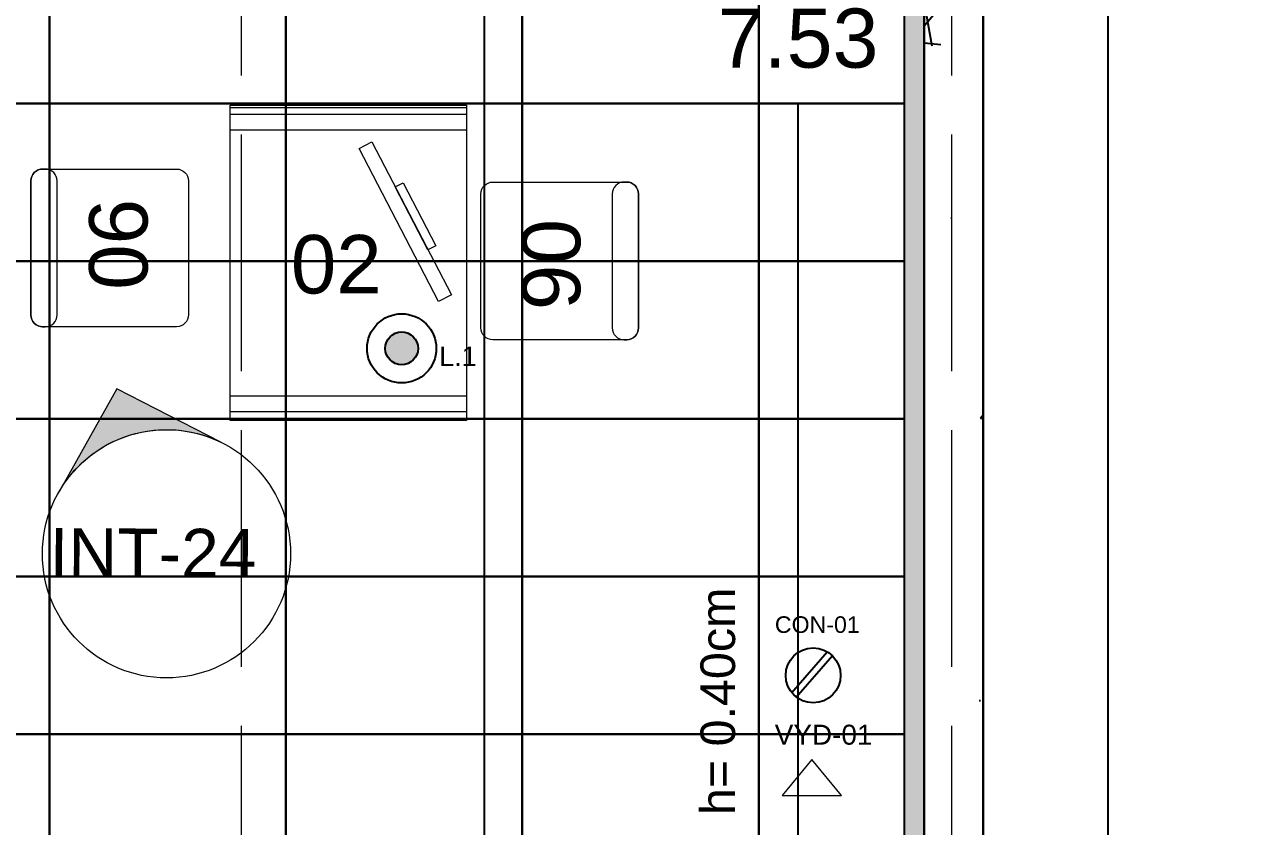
# Model space of a CAD drawing. Header units: millimetres. Extents: x 0 to 21977, y 2 to 7635.
# Drawn here: x 10970.077 to 10973.159, y 3812.58 to 3814.616 of the extents above; entities that cross this region are included whole.
import ezdxf

# ---------------------------------------------------------------- set-up
doc = ezdxf.new("R2010")
doc.units = ezdxf.units.MM
doc.linetypes.add('ACAD_ISO02W100', pattern=[15, 12, -3])
for name, color, linetype, lineweight in [('CONTACTOS', 161, 'Continuous', 18), ('COTAS', 161, 'ACAD_ISO02W100', 20), ('IMAGENES 2', 150, 'Continuous', 18), ('LUMINARIAS', 151, 'Continuous', 18), ('MUEBLES', 143, 'Continuous', 18), ('MURO DUROCK', 161, 'Continuous', 25), ('PLAFON', 151, 'Continuous', 25)]:
    doc.layers.add(name, color=color, linetype=linetype, lineweight=lineweight)
for name, color, linetype in [('CORTE', 254, 'Continuous'), ('MEDIDAS.', 144, 'Continuous'), ('MUROS - ARQ.', 151, 'Continuous'), ('MUROS ACABADOS', 142, 'Continuous'), ('PISO PATIO PUBLICO', 142, 'Continuous')]:
    doc.layers.add(name, color=color, linetype=linetype)
doc.styles.get("Standard").update_dxf_attribs({"font": 'arial.ttf'})
doc.dimstyles.get("Standard").update_dxf_attribs({"dimtxt": 0.15, "dimasz": 0.18, "dimexe": 0.18, "dimexo": 0.0625, "dimgap": 0.09, "dimtad": 0, "dimtih": 1, "dimtoh": 1, "dimzin": 0, "dimdsep": 46, "dimtxsty": 'Standard', "dimblk2": 'ARCHTICK', "dimcen": 0.09, "dimadec": 0, "dimazin": 0, "dimtfac": 1, "dimtofl": 0, "dimtmove": 0, "dimatfit": 3, "dimfxl": 1, "dimtolj": 1, "dimtzin": 0, "dimarcsym": 0})

# ---------------------------------------------------------------- blocks, each defined once
blk = doc.blocks.new('POS')
at = {"layer": 'MUEBLES'}
for points in [[(-0.3999999999999773, 0), (0.4000000000000057, 0), (0.4000000000000057, -0.5999999999999943), (-0.3999999999999773, -0.5999999999999943)], [(-0.09841961246172559, -0.528856579763243), (0.2902321146162308, -0.3271710143621647), (0.3071065744087491, -0.3596884031443608), (-0.08154515266920725, -0.5613739685453254)], [(0.03294171481661579, -0.5019625546981672), (0.1926197069230966, -0.419099816991519), (0.2028885831202274, -0.4388881268849048), (0.04321059101374658, -0.521750864591553)]]:
    blk.add_lwpolyline(points, close=True, dxfattribs=at)
for points in [[(-0.3941957491636572, 0), (-0.3941957491636572, -0.5999999999999943)], [(-0.3770623665198514, 0), (-0.3770623665198514, -0.5999999999999943)], [(-0.3375499598839156, 0), (-0.3375499598839156, -0.5999999999999943)], [(0.3375499598839156, 0), (0.3375499598839156, -0.5999999999999943)], [(0.3770623665198514, 0), (0.3770623665198514, -0.5999999999999943)], [(0.3941957491636572, 0), (0.3941957491636572, -0.5999999999999943)]]:
    blk.add_lwpolyline(points, dxfattribs=at)
blk = doc.blocks.new('B-1')
at = {"layer": 'MUEBLES'}
for points in [[(0.1999999999999886, 0.3700000000000045), (0.1999999999999886, 0.03000000000000114, -0.414213562373095), (0.1699999999999875, 0), (-0.1700000000000159, 0, -0.414213562373095), (-0.1999999999999886, 0.03000000000000114), (-0.1999999999999886, 0.3700000000000045, -0.414213562373095), (-0.1700000000000159, 0.4000000000000057), (0.1699999999999875, 0.4000000000000057, -0.414213562373095)], [(0.1999999999999886, 0.3632291121490994), (0.1999999999999886, 0.3700000000000045, 0.4142135623730516), (0.1699999999999875, 0.4000000000000057), (-0.1699999999999875, 0.4000000000000057, 0.4142135623730124), (-0.1999999999999886, 0.3700000000000045), (-0.1999999999999886, 0.3632291121490994, 0.4142135623731518), (-0.1699999999999875, 0.3332291121490982), (0.1699999999999875, 0.3332291121490982, 0.414213562373095)]]:
    blk.add_lwpolyline(points, format="xyb", close=True, dxfattribs=at)
blk = doc.blocks.new('PISO AZUL')
at = {"layer": 'PISO PATIO PUBLICO', "color": 152}
for points in [[(10969.5404037245, 3814.41524004647), (10970.1404037245, 3814.41524004647), (10970.1404037245, 3814.81524004647), (10969.5404037245, 3814.81524004647)], [(10970.1404037245, 3814.41524004647), (10970.7404037245, 3814.41524004647), (10970.7404037245, 3814.81524004647), (10970.1404037245, 3814.81524004647)], [(10970.7404037245, 3814.41524004647), (10971.3404037245, 3814.41524004647), (10971.3404037245, 3814.81524004647), (10970.7404037245, 3814.81524004647)], [(10971.3404037245, 3814.41524004647), (10971.9404037245, 3814.41524004647), (10971.9404037245, 3814.81524004647), (10971.3404037245, 3814.81524004647)], [(10971.9404037245, 3814.41524004647), (10972.3104037245, 3814.41524004647), (10972.3104037245, 3814.81524004647), (10971.9404037245, 3814.81524004647)], [(10969.5404037245, 3814.01524004647), (10970.1404037245, 3814.01524004647), (10970.1404037245, 3814.41524004647), (10969.5404037245, 3814.41524004647)], [(10970.1404037245, 3814.01524004647), (10970.7404037245, 3814.01524004647), (10970.7404037245, 3814.41524004647), (10970.1404037245, 3814.41524004647)], [(10970.7404037245, 3814.01524004647), (10971.3404037245, 3814.01524004647), (10971.3404037245, 3814.41524004647), (10970.7404037245, 3814.41524004647)], [(10971.3404037245, 3814.01524004647), (10971.9404037245, 3814.01524004647), (10971.9404037245, 3814.41524004647), (10971.3404037245, 3814.41524004647)], [(10971.9404037245, 3814.01524004647), (10972.3104037245, 3814.01524004647), (10972.3104037245, 3814.41524004647), (10971.9404037245, 3814.41524004647)], [(10969.5404037245, 3813.615240046471), (10970.1404037245, 3813.615240046471), (10970.1404037245, 3814.01524004647), (10969.5404037245, 3814.01524004647)], [(10970.1404037245, 3813.615240046471), (10970.7404037245, 3813.615240046471), (10970.7404037245, 3814.01524004647), (10970.1404037245, 3814.01524004647)], [(10970.7404037245, 3813.615240046471), (10971.3404037245, 3813.615240046471), (10971.3404037245, 3814.01524004647), (10970.7404037245, 3814.01524004647)], [(10971.3404037245, 3813.615240046471), (10971.9404037245, 3813.615240046471), (10971.9404037245, 3814.01524004647), (10971.3404037245, 3814.01524004647)], [(10971.9404037245, 3813.615240046471), (10972.3104037245, 3813.615240046471), (10972.3104037245, 3814.01524004647), (10971.9404037245, 3814.01524004647)], [(10969.5404037245, 3813.215240046471), (10970.1404037245, 3813.215240046471), (10970.1404037245, 3813.615240046471), (10969.5404037245, 3813.615240046471)], [(10970.1404037245, 3813.215240046471), (10970.7404037245, 3813.215240046471), (10970.7404037245, 3813.615240046471), (10970.1404037245, 3813.615240046471)], [(10970.7404037245, 3813.215240046471), (10971.3404037245, 3813.215240046471), (10971.3404037245, 3813.615240046471), (10970.7404037245, 3813.615240046471)], [(10971.3404037245, 3813.215240046471), (10971.9404037245, 3813.215240046471), (10971.9404037245, 3813.615240046471), (10971.3404037245, 3813.615240046471)], [(10971.9404037245, 3813.215240046471), (10972.3104037245, 3813.215240046471), (10972.3104037245, 3813.615240046471), (10971.9404037245, 3813.615240046471)], [(10969.5404037245, 3812.815240046471), (10970.1404037245, 3812.815240046471), (10970.1404037245, 3813.215240046471), (10969.5404037245, 3813.215240046471)], [(10970.1404037245, 3812.815240046471), (10970.7404037245, 3812.815240046471), (10970.7404037245, 3813.215240046471), (10970.1404037245, 3813.215240046471)], [(10970.7404037245, 3812.815240046471), (10971.3404037245, 3812.815240046471), (10971.3404037245, 3813.215240046471), (10970.7404037245, 3813.215240046471)], [(10971.3404037245, 3812.815240046471), (10971.9404037245, 3812.815240046471), (10971.9404037245, 3813.215240046471), (10971.3404037245, 3813.215240046471)], [(10971.9404037245, 3812.815240046471), (10972.3104037245, 3812.815240046471), (10972.3104037245, 3813.215240046471), (10971.9404037245, 3813.215240046471)], [(10969.5404037245, 3812.415240046472), (10970.1404037245, 3812.415240046472), (10970.1404037245, 3812.815240046471), (10969.5404037245, 3812.815240046471)], [(10970.1404037245, 3812.415240046472), (10970.7404037245, 3812.415240046472), (10970.7404037245, 3812.815240046471), (10970.1404037245, 3812.815240046471)], [(10970.7404037245, 3812.415240046472), (10971.3404037245, 3812.415240046472), (10971.3404037245, 3812.815240046471), (10970.7404037245, 3812.815240046471)], [(10971.3404037245, 3812.415240046472), (10971.9404037245, 3812.415240046472), (10971.9404037245, 3812.815240046471), (10971.3404037245, 3812.815240046471)], [(10971.9404037245, 3812.415240046472), (10972.3104037245, 3812.415240046472), (10972.3104037245, 3812.815240046471), (10971.9404037245, 3812.815240046471)]]:
    blk.add_lwpolyline(points, close=True, dxfattribs=at)
blk = doc.blocks.new('PLAFON AZUL')
at = {"layer": 'PLAFON', "color": 186}
for points in [[(10969.5404037245, 3815.615240046469), (10969.5404037245, 3814.41524004647), (10970.1404037245, 3814.41524004647), (10970.1404037245, 3815.615240046469)], [(10970.1404037245, 3815.615240046469), (10970.1404037245, 3814.41524004647), (10970.7404037245, 3814.41524004647), (10970.7404037245, 3815.615240046469)], [(10970.7404037245, 3815.615240046469), (10970.7404037245, 3814.41524004647), (10971.3404037245, 3814.41524004647), (10971.3404037245, 3815.615240046469)], [(10971.3404037245, 3815.615240046469), (10971.3404037245, 3814.41524004647), (10971.9404037245, 3814.41524004647), (10971.9404037245, 3815.615240046469)], [(10971.9404037245, 3815.615240046469), (10971.9404037245, 3814.41524004647), (10972.3104037245, 3814.41524004647), (10972.3104037245, 3815.615240046469)], [(10969.5404037245, 3814.41524004647), (10969.5404037245, 3813.215240046471), (10970.1404037245, 3813.215240046471), (10970.1404037245, 3814.41524004647)], [(10970.1404037245, 3814.41524004647), (10970.1404037245, 3813.215240046471), (10970.7404037245, 3813.215240046471), (10970.7404037245, 3814.41524004647)], [(10970.7404037245, 3814.41524004647), (10970.7404037245, 3813.215240046471), (10971.3404037245, 3813.215240046471), (10971.3404037245, 3814.41524004647)], [(10971.3404037245, 3814.41524004647), (10971.3404037245, 3813.215240046471), (10971.9404037245, 3813.215240046471), (10971.9404037245, 3814.41524004647)], [(10971.9404037245, 3814.41524004647), (10971.9404037245, 3813.215240046471), (10972.3104037245, 3813.215240046471), (10972.3104037245, 3814.41524004647)], [(10969.5404037245, 3813.215240046471), (10969.5404037245, 3812.015240046472), (10970.1404037245, 3812.015240046472), (10970.1404037245, 3813.215240046471)], [(10970.1404037245, 3813.215240046471), (10970.1404037245, 3812.015240046472), (10970.7404037245, 3812.015240046472), (10970.7404037245, 3813.215240046471)], [(10970.7404037245, 3813.215240046471), (10970.7404037245, 3812.015240046472), (10971.3404037245, 3812.015240046472), (10971.3404037245, 3813.215240046471)], [(10971.3404037245, 3813.215240046471), (10971.3404037245, 3812.015240046472), (10971.9404037245, 3812.015240046472), (10971.9404037245, 3813.215240046471)], [(10971.9404037245, 3813.215240046471), (10971.9404037245, 3812.015240046472), (10972.3104037245, 3812.015240046472), (10972.3104037245, 3813.215240046471)]]:
    blk.add_lwpolyline(points, close=True, dxfattribs=at)
blk = doc.blocks.new('*D121')
at = {"layer": 'Defpoints', "color": 0, "transparency": 16777216}
for p in [(10972.04046214015, 3818.345240046473), (10972.04046214015, 3818.345240046473), (10972.04046214015, 3810.815240046473)]:
    blk.add_point(p, dxfattribs=at)
at = {"layer": 'MEDIDAS.', "color": 0, "lineweight": -2, "transparency": 16777216}
for p, q in [((10972.04046214015, 3818.245240046474), (10972.04046214015, 3814.746877154249)), ((10972.04046214015, 3810.915240046473), (10972.04046214015, 3814.413602938697))]:
    blk.add_line(p, q, dxfattribs=at)
at = {"layer": 'MEDIDAS.', "color": 0, "transparency": 16777216}
for points in [[(10972.02379547349, 3818.245240046474), (10972.05712880682, 3818.245240046474), (10972.04046214015, 3818.345240046473)], [(10972.02379547349, 3810.915240046473), (10972.05712880682, 3810.915240046473), (10972.04046214015, 3810.815240046473)]]:
    blk.add_solid(points, dxfattribs=at)
at = {"layer": 'MEDIDAS.', "color": 0, "transparency": 16777216, "insert": (10972.04046214015, 3814.580240046475), "char_height": 0.15, "attachment_point": 5}
blk.add_mtext('\\A1;7.53', dxfattribs=at)
blk = doc.blocks.new('_ArchTick')
at = {"color": 0, "linetype": 'ByBlock', "const_width": 0.15}
blk.add_lwpolyline([(-0.5, -0.5), (0.5, 0.5)], dxfattribs=at)
blk = doc.blocks.new('*D133')
at = {"layer": 'Defpoints', "color": 0, "transparency": 16777216}
for p in [(10972.82745836629, 3820.765240046474), (10972.82745836629, 3810.665240046473), (10972.82745836629, 3810.665240046473)]:
    blk.add_point(p, dxfattribs=at)
at = {"layer": 'MEDIDAS.', "color": 0, "lineweight": -2, "transparency": 16777216}
for p, q in [((10972.82745836629, 3820.585240046474), (10972.82745836629, 3815.881825994632)), ((10972.82745836629, 3810.845240046473), (10972.82745836629, 3815.548654098315))]:
    blk.add_line(p, q, dxfattribs=at)
at = {"layer": 'MEDIDAS.', "color": 0, "transparency": 16777216}
for points in [[(10972.79745836629, 3820.585240046474), (10972.85745836629, 3820.585240046474), (10972.82745836629, 3820.765240046474)], [(10972.79745836629, 3810.845240046473), (10972.85745836629, 3810.845240046473), (10972.82745836629, 3810.665240046473)]]:
    blk.add_solid(points, dxfattribs=at)
at = {"layer": 'MEDIDAS.', "color": 0, "transparency": 16777216, "insert": (10972.82745836629, 3815.715240046475), "char_height": 0.15, "attachment_point": 5}
blk.add_mtext('\\A1;10.10', dxfattribs=at)

msp = doc.modelspace()

# ---------------------------------------------------------------- hatches: boundary and pattern name
at = {"layer": 'IMAGENES 2'}
h = msp.add_hatch(color=256, dxfattribs=at)
h.dxf.hatch_style = 1
edge = h.paths.add_edge_path()
edge.add_line((10970.5755993788, 3813.555900799651), (10970.31115776131, 3813.691346023526))
edge.add_line((10970.31115776131, 3813.691346023526), (10970.16576382625, 3813.432241061439))
edge.add_arc((10970.43739867125, 3813.272955900527), 0.3148924443477855, 63.967413359526404, 149.6128776668201, ccw=False)
at = {"layer": 'LUMINARIAS', "lineweight": -3}
h = msp.add_hatch(color=256, dxfattribs=at)
h.dxf.hatch_style = 1
edge = h.paths.add_edge_path()
edge.add_arc((10971.03437859281, 3813.794071312766), 0.04162832914869578, 0, 360)
at = {"layer": 'MURO DUROCK', "true_color": 0x0a85ff}
h = msp.add_hatch(color=150, dxfattribs=at)
h.dxf.hatch_style = 1
h.paths.add_polyline_path([(10972.36020472382, 3818.345240046473), (10972.36030422416, 3810.815240046473), (10972.31030422416, 3810.815240046473), (10972.31020472382, 3818.345240046473)])
at = {"layer": 'MUROS ACABADOS'}
h = msp.add_hatch(dxfattribs=at)
h.set_pattern_fill('AR-CONC', color=250, scale=0.005)
h.set_pattern_definition([(49.99999999999999, (0, 0), (0.91092334498002, -0.07969542769451543), [0.09525, -1.04775]), (355, (0, 0), (-0.1762171071248467, 0.9552842261951757), [0.0762, -0.83820292085]), (100.4514447, (0.075910035, -0.0066412675), (0.7347062354517664, 0.8755887595609755), [0.080950044, -0.8904512229999999]), (46.18420000000002, (0, 0.254), (1.35539520446065, -0.2102116396636357), [0.142875, -1.571625]), (96.63555760999996, (0.1129495, 0.2364825), (1.187020670257515, 1.237130622988608), [0.1214251157, -1.3356780408]), (351.1841511700001, (0, 0.254), (1.187020670324885, 1.237130622927663), [0.11429983535, -1.2572986596]), (21, (0.127, 0.1905), (0.7580719563456624, -0.5113259909354381), [0.09525, -1.04775]), (326.0000000000001, (0.127, 0.1905), (0.3090101417382354, 0.9209398306115963), [0.0762, -0.8382]), (71.45144499999999, (0.190172663, 0.1478895005), (1.067082096393581, 0.4096138444295262), [0.08095004400000001, -0.8904496879999999]), (37.50000000000001, (0, 0), (0.01544301625295908, 0.4227751943657655), [0, -0.82804, 0, -0.8509000000000001, 0, -0.8413750000000001]), (7.499999999999999, (0, 0), (0.3340983125515287, 0.5009028740905975), [0, -0.48514, 0, -0.80899, 0, -0.320675]), (327.5, (-0.28321, 0), (0.677952975834357, -0.02864371996336722), [0, -0.3175, 0, -0.9906, 0, -1.31445]), (317.5, (-0.41021, 0), (0.7406459069300902, 0.1271324551666652), [0, -0.41275, 0, -0.65786, 0, -0.93345])])
h.paths.add_polyline_path([(10972.36030422416, 3810.665240046473), (10972.51030422416, 3810.665240046473), (10972.51030422416, 3820.765240046474), (10967.54030422416, 3820.765240046474), (10967.54030422416, 3810.665240046473), (10967.69030422416, 3810.665240046473), (10967.69030422416, 3820.615240046473), (10970.55030422416, 3820.615240046473), (10970.55030422416, 3818.915240046474), (10970.70030422416, 3818.915240046474), (10970.70030422416, 3820.615240046473), (10972.36030422416, 3820.615240046473), (10972.36030422416, 3819.065240046474), (10971.60030422416, 3819.065240046474), (10971.60030422416, 3818.915240046474), (10972.36030422416, 3818.915240046474)])
h = msp.add_hatch(color=253, dxfattribs=at)
h.dxf.hatch_style = 1
h.paths.add_polyline_path([(10970.97669844339, 3815.581022545257), (10973.30669844339, 3815.581022545258)], flags=0)
edge = h.paths.add_edge_path(flags=17)
edge.add_line((10970.97669844339, 3815.581022545257), (10973.30669844339, 3815.581022545258))
edge.add_line((10970.97669844339, 3815.581022545258), (10970.97669844339, 3813.005057409418))
edge.add_line((10970.97669844339, 3813.005057409418), (10973.30669844339, 3813.005057409418))
edge.add_line((10973.30669844339, 3813.005057409418), (10973.30669844339, 3814.305057409417))
edge.add_line((10973.30669844339, 3814.305057409417), (10973.38669844339, 3814.305057409418))
edge.add_line((10973.38669844339, 3814.305057409418), (10973.38669844339, 3814.275057409418))
edge.add_line((10973.38669844339, 3814.275057409418), (10973.40669844339, 3814.275057409418))
edge.add_line((10973.40669844339, 3814.275057409418), (10973.40669844339, 3812.905057409418))
edge.add_line((10973.40669844339, 3812.905057409418), (10970.97669844339, 3812.905057409417))
edge.add_line((10970.97669844339, 3812.905057409417), (10970.97669844339, 3812.851022545258))
edge.add_line((10970.97669844339, 3812.851022545258), (10970.97669844339, 3812.751022545258))
edge.add_line((10970.97669844339, 3812.751022545258), (10970.73669844339, 3812.751022545258))
edge.add_line((10970.73669844339, 3812.751022545258), (10970.73669844339, 3802.651022545258))
edge.add_line((10970.73669844339, 3802.651022545258), (10971.24669844339, 3802.651022545258))
edge.add_line((10971.24669844339, 3802.651022545258), (10971.24669844339, 3802.551022545259))
edge.add_line((10971.24669844339, 3802.551022545259), (10970.63669844339, 3802.551022545259))
edge.add_line((10970.63669844339, 3802.551022545259), (10970.63669844339, 3812.851022545258))
edge.add_line((10970.63669844339, 3812.851022545258), (10970.87669844339, 3812.851022545258))
edge.add_line((10970.87669844339, 3812.851022545258), (10970.87669844339, 3815.581022545257))
edge.add_line((10970.87669844339, 3815.581022545257), (10968.50669844339, 3815.581022545258))
edge.add_line((10968.50669844339, 3815.581022545258), (10968.50669844339, 3814.981022545257))
edge.add_line((10968.50669844339, 3814.981022545257), (10967.33669844339, 3814.981022545259))
edge.add_line((10967.33669844339, 3814.981022545259), (10967.33669844339, 3818.621022545258))
edge.add_line((10967.33669844339, 3818.621022545258), (10967.73669844339, 3818.621022545258))
edge.add_line((10967.73669844339, 3818.621022545258), (10967.73669844339, 3818.521022545257))
edge.add_line((10967.73669844339, 3818.521022545257), (10967.43669844339, 3818.521022545258))
edge.add_line((10967.43669844339, 3818.521022545258), (10967.43669844339, 3815.681022545258))
edge.add_line((10967.43669844339, 3815.681022545258), (10967.45669844339, 3815.681022545258))
edge.add_line((10967.45669844339, 3815.681022545258), (10967.45669844339, 3815.081022545258))
edge.add_line((10967.45669844339, 3815.081022545258), (10968.40669844339, 3815.081022545258))
edge.add_line((10968.40669844339, 3815.081022545258), (10968.40669844339, 3815.681022545258))
edge.add_line((10968.40669844339, 3815.681022545258), (10973.40669844339, 3815.681022545258))
edge.add_line((10973.40669844339, 3815.681022545258), (10973.40669844338, 3816.281022545258))
edge.add_line((10973.40669844338, 3816.281022545258), (10974.60669844339, 3816.281022545258))
edge.add_line((10974.60669844339, 3816.281022545258), (10974.60669844339, 3815.681022545259))
edge.add_line((10974.60669844339, 3815.681022545259), (10977.12669844339, 3815.681022545257))
edge.add_line((10977.12669844339, 3815.681022545257), (10977.12669844339, 3815.096022545259))
edge.add_line((10977.12669844339, 3815.096022545259), (10977.04169844339, 3815.096022545259))
edge.add_line((10977.04169844339, 3815.096022545259), (10977.04169844339, 3815.131022545258))
edge.add_line((10977.04169844339, 3815.131022545258), (10977.02669844339, 3815.131022545258))
edge.add_line((10977.02669844339, 3815.131022545258), (10977.02669844339, 3815.581022545258))
edge.add_line((10977.02669844339, 3815.581022545258), (10974.50669844339, 3815.581022545258))
edge.add_line((10974.50669844339, 3815.581022545258), (10974.50669844339, 3816.181022545258))
edge.add_line((10974.50669844339, 3816.181022545258), (10973.50669844339, 3816.181022545258))
edge.add_line((10973.50669844339, 3816.181022545258), (10973.50669844339, 3815.031022545258))
edge.add_line((10973.50669844339, 3815.031022545258), (10973.40669844339, 3815.031022545258))
edge.add_line((10973.40669844339, 3815.031022545258), (10973.38669844339, 3815.031022545258))
edge.add_line((10973.38669844339, 3815.031022545258), (10973.38669844339, 3815.001022545258))
edge.add_line((10973.38669844339, 3815.001022545258), (10973.30669844339, 3815.001022545257))
edge.add_line((10973.30669844339, 3815.001022545257), (10973.30669844339, 3815.031022545258))
edge.add_line((10973.30669844339, 3815.031022545258), (10973.30669844339, 3815.581022545258))
edge = h.paths.add_edge_path()
edge.add_line((10971.24669844339, 3802.551022545259), (10971.34669844339, 3802.551022545259))
edge.add_line((10971.24669844339, 3801.471022545259), (10971.24669844339, 3802.551022545259))
edge.add_line((10971.24669844339, 3801.471022545259), (10970.64669844339, 3801.471022545259))
edge.add_line((10970.64669844339, 3801.471022545259), (10970.64669844339, 3798.491022545258))
edge.add_line((10970.64669844339, 3798.491022545258), (10971.38099373292, 3798.491022545258))
edge.add_line((10971.38099373292, 3798.491022545258), (10971.06288708056, 3796.039019220637))
edge.add_line((10971.06288708056, 3796.039019220637), (10973.37669844339, 3796.039019220637))
edge.add_line((10973.37669844339, 3796.039019220637), (10973.37669844339, 3796.939019220637))
edge.add_line((10973.37669844339, 3796.939019220637), (10973.27669844339, 3796.939019220637))
edge.add_line((10973.27669844339, 3796.939019220637), (10973.27669844339, 3796.139019220637))
edge.add_line((10973.27669844339, 3796.139019220637), (10971.17669844339, 3796.139019220637))
edge.add_line((10971.17669844339, 3796.139019220637), (10971.49396706983, 3798.631022545259))
edge.add_line((10971.49396706983, 3798.631022545259), (10971.39396706983, 3798.631022545259))
edge.add_line((10971.39396706983, 3798.631022545259), (10971.39396706983, 3798.591022545259))
edge.add_line((10971.39396706983, 3798.591022545259), (10970.74669844339, 3798.591022545259))
edge.add_line((10970.74669844339, 3798.591022545259), (10970.74669844339, 3801.371022545259))
edge.add_line((10970.74669844339, 3801.371022545259), (10971.34669844339, 3801.371022545259))
edge.add_line((10971.34669844339, 3801.371022545259), (10971.34669844339, 3802.551022545259))
edge = h.paths.add_edge_path(flags=17)
edge.add_line((10973.30669844339, 3815.581022545258), (10970.97669844339, 3815.581022545258))
edge.add_line((10973.30669844339, 3815.031022545258), (10973.30669844339, 3815.581022545258))
edge.add_line((10973.30669844339, 3815.001022545257), (10973.30669844339, 3815.031022545258))
edge.add_line((10973.38669844339, 3815.001022545258), (10973.30669844339, 3815.001022545257))
edge.add_line((10973.38669844339, 3815.031022545258), (10973.38669844339, 3815.001022545258))
edge.add_line((10973.40669844339, 3815.031022545258), (10973.38669844339, 3815.031022545258))
edge.add_line((10973.50669844339, 3815.031022545258), (10973.40669844339, 3815.031022545258))
edge.add_line((10973.50669844339, 3816.181022545258), (10973.50669844339, 3815.031022545258))
edge.add_line((10974.50669844339, 3816.181022545258), (10973.50669844339, 3816.181022545258))
edge.add_line((10974.50669844339, 3815.581022545258), (10974.50669844339, 3816.181022545258))
edge.add_line((10977.02669844339, 3815.581022545258), (10974.50669844339, 3815.581022545258))
edge.add_line((10977.02669844339, 3815.131022545258), (10977.02669844339, 3815.581022545258))
edge.add_line((10977.04169844339, 3815.131022545258), (10977.02669844339, 3815.131022545258))
edge.add_line((10977.04169844339, 3815.096022545259), (10977.04169844339, 3815.131022545258))
edge.add_line((10977.12669844339, 3815.096022545259), (10977.04169844339, 3815.096022545259))
edge.add_line((10977.12669844339, 3815.681022545257), (10977.12669844339, 3815.096022545259))
edge.add_line((10974.60669844339, 3815.681022545259), (10977.12669844339, 3815.681022545257))
edge.add_line((10974.60669844339, 3816.281022545258), (10974.60669844339, 3815.681022545259))
edge.add_line((10973.40669844338, 3816.281022545258), (10974.60669844339, 3816.281022545258))
edge.add_line((10973.40669844339, 3815.681022545258), (10973.40669844338, 3816.281022545258))
edge.add_line((10968.40669844339, 3815.681022545258), (10973.40669844339, 3815.681022545258))
edge.add_line((10968.40669844339, 3815.081022545258), (10968.40669844339, 3815.681022545258))
edge.add_line((10967.45669844339, 3815.081022545258), (10968.40669844339, 3815.081022545258))
edge.add_line((10967.45669844339, 3815.681022545258), (10967.45669844339, 3815.081022545258))
edge.add_line((10967.43669844339, 3815.681022545258), (10967.45669844339, 3815.681022545258))
edge.add_line((10967.43669844339, 3818.521022545258), (10967.43669844339, 3815.681022545258))
edge.add_line((10967.73669844339, 3818.521022545257), (10967.43669844339, 3818.521022545258))
edge.add_line((10967.73669844339, 3818.621022545258), (10967.73669844339, 3818.521022545257))
edge.add_line((10967.33669844339, 3818.621022545258), (10967.73669844339, 3818.621022545258))
edge.add_line((10967.33669844339, 3814.981022545259), (10967.33669844339, 3818.621022545258))
edge.add_line((10968.50669844339, 3814.981022545257), (10967.33669844339, 3814.981022545259))
edge.add_line((10968.50669844339, 3815.581022545258), (10968.50669844339, 3814.981022545257))
edge.add_line((10970.87669844339, 3815.581022545257), (10968.50669844339, 3815.581022545258))
edge.add_line((10970.87669844339, 3812.851022545258), (10970.87669844339, 3815.581022545257))
edge.add_line((10970.63669844339, 3812.851022545258), (10970.87669844339, 3812.851022545258))
edge.add_line((10970.63669844339, 3802.551022545259), (10970.63669844339, 3812.851022545258))
edge.add_line((10971.24669844339, 3802.551022545259), (10970.63669844339, 3802.551022545259))
edge.add_line((10971.24669844339, 3802.651022545258), (10971.24669844339, 3802.551022545259))
edge.add_line((10970.73669844339, 3802.651022545258), (10971.24669844339, 3802.651022545258))
edge.add_line((10970.73669844339, 3812.751022545258), (10970.73669844339, 3802.651022545258))
edge.add_line((10970.97669844339, 3812.751022545258), (10970.73669844339, 3812.751022545258))
edge.add_line((10970.97669844339, 3812.851022545258), (10970.97669844339, 3812.751022545258))
edge.add_line((10970.97669844339, 3812.905057409417), (10970.97669844339, 3812.851022545258))
edge.add_line((10973.40669844339, 3812.905057409418), (10970.97669844339, 3812.905057409417))
edge.add_line((10973.40669844339, 3814.275057409418), (10973.40669844339, 3812.905057409418))
edge.add_line((10973.38669844339, 3814.275057409418), (10973.40669844339, 3814.275057409418))
edge.add_line((10973.38669844339, 3814.305057409418), (10973.38669844339, 3814.275057409418))
edge.add_line((10973.30669844339, 3814.305057409417), (10973.38669844339, 3814.305057409418))
edge.add_line((10973.30669844339, 3813.005057409418), (10973.30669844339, 3814.305057409417))
edge.add_line((10970.97669844339, 3813.005057409418), (10973.30669844339, 3813.005057409418))
edge.add_line((10970.97669844339, 3815.581022545258), (10970.97669844339, 3813.005057409418))
h = msp.add_hatch(color=253, dxfattribs=at)
h.dxf.hatch_style = 1
h.paths.add_polyline_path([(10970.97669844339, 3815.581022545257), (10973.30669844339, 3815.581022545258)], flags=0)
edge = h.paths.add_edge_path(flags=17)
edge.add_line((10970.97669844339, 3815.581022545257), (10973.30669844339, 3815.581022545258))
edge.add_line((10970.97669844339, 3815.581022545258), (10970.97669844339, 3813.005057409418))
edge.add_line((10970.97669844339, 3813.005057409418), (10973.30669844339, 3813.005057409418))
edge.add_line((10973.30669844339, 3813.005057409418), (10973.30669844339, 3814.305057409417))
edge.add_line((10973.30669844339, 3814.305057409417), (10973.38669844339, 3814.305057409418))
edge.add_line((10973.38669844339, 3814.305057409418), (10973.38669844339, 3814.275057409418))
edge.add_line((10973.38669844339, 3814.275057409418), (10973.40669844339, 3814.275057409418))
edge.add_line((10973.40669844339, 3814.275057409418), (10973.40669844339, 3812.905057409418))
edge.add_line((10973.40669844339, 3812.905057409418), (10970.97669844339, 3812.905057409417))
edge.add_line((10970.97669844339, 3812.905057409417), (10970.97669844339, 3812.851022545258))
edge.add_line((10970.97669844339, 3812.851022545258), (10970.97669844339, 3812.751022545258))
edge.add_line((10970.97669844339, 3812.751022545258), (10970.73669844339, 3812.751022545258))
edge.add_line((10970.73669844339, 3812.751022545258), (10970.73669844339, 3802.651022545258))
edge.add_line((10970.73669844339, 3802.651022545258), (10971.24669844339, 3802.651022545258))
edge.add_line((10971.24669844339, 3802.651022545258), (10971.24669844339, 3802.551022545259))
edge.add_line((10971.24669844339, 3802.551022545259), (10970.63669844339, 3802.551022545259))
edge.add_line((10970.63669844339, 3802.551022545259), (10970.63669844339, 3812.851022545258))
edge.add_line((10970.63669844339, 3812.851022545258), (10970.87669844339, 3812.851022545258))
edge.add_line((10970.87669844339, 3812.851022545258), (10970.87669844339, 3815.581022545257))
edge.add_line((10970.87669844339, 3815.581022545257), (10968.50669844339, 3815.581022545258))
edge.add_line((10968.50669844339, 3815.581022545258), (10968.50669844339, 3814.981022545257))
edge.add_line((10968.50669844339, 3814.981022545257), (10967.33669844339, 3814.981022545259))
edge.add_line((10967.33669844339, 3814.981022545259), (10967.33669844339, 3818.621022545258))
edge.add_line((10967.33669844339, 3818.621022545258), (10967.73669844339, 3818.621022545258))
edge.add_line((10967.73669844339, 3818.621022545258), (10967.73669844339, 3818.521022545257))
edge.add_line((10967.73669844339, 3818.521022545257), (10967.43669844339, 3818.521022545258))
edge.add_line((10967.43669844339, 3818.521022545258), (10967.43669844339, 3815.681022545258))
edge.add_line((10967.43669844339, 3815.681022545258), (10967.45669844339, 3815.681022545258))
edge.add_line((10967.45669844339, 3815.681022545258), (10967.45669844339, 3815.081022545258))
edge.add_line((10967.45669844339, 3815.081022545258), (10968.40669844339, 3815.081022545258))
edge.add_line((10968.40669844339, 3815.081022545258), (10968.40669844339, 3815.681022545258))
edge.add_line((10968.40669844339, 3815.681022545258), (10973.40669844339, 3815.681022545258))
edge.add_line((10973.40669844339, 3815.681022545258), (10973.40669844338, 3816.281022545258))
edge.add_line((10973.40669844338, 3816.281022545258), (10974.60669844339, 3816.281022545258))
edge.add_line((10974.60669844339, 3816.281022545258), (10974.60669844339, 3815.681022545259))
edge.add_line((10974.60669844339, 3815.681022545259), (10977.12669844339, 3815.681022545257))
edge.add_line((10977.12669844339, 3815.681022545257), (10977.12669844339, 3815.096022545259))
edge.add_line((10977.12669844339, 3815.096022545259), (10977.04169844339, 3815.096022545259))
edge.add_line((10977.04169844339, 3815.096022545259), (10977.04169844339, 3815.131022545258))
edge.add_line((10977.04169844339, 3815.131022545258), (10977.02669844339, 3815.131022545258))
edge.add_line((10977.02669844339, 3815.131022545258), (10977.02669844339, 3815.581022545258))
edge.add_line((10977.02669844339, 3815.581022545258), (10974.50669844339, 3815.581022545258))
edge.add_line((10974.50669844339, 3815.581022545258), (10974.50669844339, 3816.181022545258))
edge.add_line((10974.50669844339, 3816.181022545258), (10973.50669844339, 3816.181022545258))
edge.add_line((10973.50669844339, 3816.181022545258), (10973.50669844339, 3815.031022545258))
edge.add_line((10973.50669844339, 3815.031022545258), (10973.40669844339, 3815.031022545258))
edge.add_line((10973.40669844339, 3815.031022545258), (10973.38669844339, 3815.031022545258))
edge.add_line((10973.38669844339, 3815.031022545258), (10973.38669844339, 3815.001022545258))
edge.add_line((10973.38669844339, 3815.001022545258), (10973.30669844339, 3815.001022545257))
edge.add_line((10973.30669844339, 3815.001022545257), (10973.30669844339, 3815.031022545258))
edge.add_line((10973.30669844339, 3815.031022545258), (10973.30669844339, 3815.581022545258))
edge = h.paths.add_edge_path()
edge.add_line((10971.24669844339, 3802.551022545259), (10971.34669844339, 3802.551022545259))
edge.add_line((10971.24669844339, 3801.471022545259), (10971.24669844339, 3802.551022545259))
edge.add_line((10971.24669844339, 3801.471022545259), (10970.64669844339, 3801.471022545259))
edge.add_line((10970.64669844339, 3801.471022545259), (10970.64669844339, 3798.491022545258))
edge.add_line((10970.64669844339, 3798.491022545258), (10971.38099373292, 3798.491022545258))
edge.add_line((10971.38099373292, 3798.491022545258), (10971.06288708056, 3796.039019220637))
edge.add_line((10971.06288708056, 3796.039019220637), (10973.37669844339, 3796.039019220637))
edge.add_line((10973.37669844339, 3796.039019220637), (10973.37669844339, 3796.939019220637))
edge.add_line((10973.37669844339, 3796.939019220637), (10973.27669844339, 3796.939019220637))
edge.add_line((10973.27669844339, 3796.939019220637), (10973.27669844339, 3796.139019220637))
edge.add_line((10973.27669844339, 3796.139019220637), (10971.17669844339, 3796.139019220637))
edge.add_line((10971.17669844339, 3796.139019220637), (10971.49396706983, 3798.631022545259))
edge.add_line((10971.49396706983, 3798.631022545259), (10971.39396706983, 3798.631022545259))
edge.add_line((10971.39396706983, 3798.631022545259), (10971.39396706983, 3798.591022545259))
edge.add_line((10971.39396706983, 3798.591022545259), (10970.74669844339, 3798.591022545259))
edge.add_line((10970.74669844339, 3798.591022545259), (10970.74669844339, 3801.371022545259))
edge.add_line((10970.74669844339, 3801.371022545259), (10971.34669844339, 3801.371022545259))
edge.add_line((10971.34669844339, 3801.371022545259), (10971.34669844339, 3802.551022545259))
edge = h.paths.add_edge_path(flags=17)
edge.add_line((10973.30669844339, 3815.581022545258), (10970.97669844339, 3815.581022545258))
edge.add_line((10973.30669844339, 3815.031022545258), (10973.30669844339, 3815.581022545258))
edge.add_line((10973.30669844339, 3815.001022545257), (10973.30669844339, 3815.031022545258))
edge.add_line((10973.38669844339, 3815.001022545258), (10973.30669844339, 3815.001022545257))
edge.add_line((10973.38669844339, 3815.031022545258), (10973.38669844339, 3815.001022545258))
edge.add_line((10973.40669844339, 3815.031022545258), (10973.38669844339, 3815.031022545258))
edge.add_line((10973.50669844339, 3815.031022545258), (10973.40669844339, 3815.031022545258))
edge.add_line((10973.50669844339, 3816.181022545258), (10973.50669844339, 3815.031022545258))
edge.add_line((10974.50669844339, 3816.181022545258), (10973.50669844339, 3816.181022545258))
edge.add_line((10974.50669844339, 3815.581022545258), (10974.50669844339, 3816.181022545258))
edge.add_line((10977.02669844339, 3815.581022545258), (10974.50669844339, 3815.581022545258))
edge.add_line((10977.02669844339, 3815.131022545258), (10977.02669844339, 3815.581022545258))
edge.add_line((10977.04169844339, 3815.131022545258), (10977.02669844339, 3815.131022545258))
edge.add_line((10977.04169844339, 3815.096022545259), (10977.04169844339, 3815.131022545258))
edge.add_line((10977.12669844339, 3815.096022545259), (10977.04169844339, 3815.096022545259))
edge.add_line((10977.12669844339, 3815.681022545257), (10977.12669844339, 3815.096022545259))
edge.add_line((10974.60669844339, 3815.681022545259), (10977.12669844339, 3815.681022545257))
edge.add_line((10974.60669844339, 3816.281022545258), (10974.60669844339, 3815.681022545259))
edge.add_line((10973.40669844338, 3816.281022545258), (10974.60669844339, 3816.281022545258))
edge.add_line((10973.40669844339, 3815.681022545258), (10973.40669844338, 3816.281022545258))
edge.add_line((10968.40669844339, 3815.681022545258), (10973.40669844339, 3815.681022545258))
edge.add_line((10968.40669844339, 3815.081022545258), (10968.40669844339, 3815.681022545258))
edge.add_line((10967.45669844339, 3815.081022545258), (10968.40669844339, 3815.081022545258))
edge.add_line((10967.45669844339, 3815.681022545258), (10967.45669844339, 3815.081022545258))
edge.add_line((10967.43669844339, 3815.681022545258), (10967.45669844339, 3815.681022545258))
edge.add_line((10967.43669844339, 3818.521022545258), (10967.43669844339, 3815.681022545258))
edge.add_line((10967.73669844339, 3818.521022545257), (10967.43669844339, 3818.521022545258))
edge.add_line((10967.73669844339, 3818.621022545258), (10967.73669844339, 3818.521022545257))
edge.add_line((10967.33669844339, 3818.621022545258), (10967.73669844339, 3818.621022545258))
edge.add_line((10967.33669844339, 3814.981022545259), (10967.33669844339, 3818.621022545258))
edge.add_line((10968.50669844339, 3814.981022545257), (10967.33669844339, 3814.981022545259))
edge.add_line((10968.50669844339, 3815.581022545258), (10968.50669844339, 3814.981022545257))
edge.add_line((10970.87669844339, 3815.581022545257), (10968.50669844339, 3815.581022545258))
edge.add_line((10970.87669844339, 3812.851022545258), (10970.87669844339, 3815.581022545257))
edge.add_line((10970.63669844339, 3812.851022545258), (10970.87669844339, 3812.851022545258))
edge.add_line((10970.63669844339, 3802.551022545259), (10970.63669844339, 3812.851022545258))
edge.add_line((10971.24669844339, 3802.551022545259), (10970.63669844339, 3802.551022545259))
edge.add_line((10971.24669844339, 3802.651022545258), (10971.24669844339, 3802.551022545259))
edge.add_line((10970.73669844339, 3802.651022545258), (10971.24669844339, 3802.651022545258))
edge.add_line((10970.73669844339, 3812.751022545258), (10970.73669844339, 3802.651022545258))
edge.add_line((10970.97669844339, 3812.751022545258), (10970.73669844339, 3812.751022545258))
edge.add_line((10970.97669844339, 3812.851022545258), (10970.97669844339, 3812.751022545258))
edge.add_line((10970.97669844339, 3812.905057409417), (10970.97669844339, 3812.851022545258))
edge.add_line((10973.40669844339, 3812.905057409418), (10970.97669844339, 3812.905057409417))
edge.add_line((10973.40669844339, 3814.275057409418), (10973.40669844339, 3812.905057409418))
edge.add_line((10973.38669844339, 3814.275057409418), (10973.40669844339, 3814.275057409418))
edge.add_line((10973.38669844339, 3814.305057409418), (10973.38669844339, 3814.275057409418))
edge.add_line((10973.30669844339, 3814.305057409417), (10973.38669844339, 3814.305057409418))
edge.add_line((10973.30669844339, 3813.005057409418), (10973.30669844339, 3814.305057409417))
edge.add_line((10970.97669844339, 3813.005057409418), (10973.30669844339, 3813.005057409418))
edge.add_line((10970.97669844339, 3815.581022545258), (10970.97669844339, 3813.005057409418))

# ---------------------------------------------------------------- linework, layer by layer
at = {"layer": 'CONTACTOS', "color": 140, "lineweight": -3}
for p, q in [((10972.02399001414, 3812.920078977511), (10972.11429100793, 3813.024337011933)), ((10972.03569606789, 3812.909509621973), (10972.12736304392, 3813.014563868515))]:
    msp.add_line(p, q, dxfattribs=at)
at = {"layer": 'CONTACTOS', "color": 140}
msp.add_lwpolyline([(10972.05039110195, 3812.659658946462), (10972.10039110195, 3812.659658946462), (10972.15039110194, 3812.659658946462), (10972.15039110194, 3812.659658946462), (10972.07539110195, 3812.751007191104), (10972.00039110195, 3812.659658946462)], close=True, dxfattribs=at)
at = {"layer": 'CONTACTOS', "color": 140, "lineweight": -3}
msp.add_circle((10972.07859826018, 3812.96445602295), 0.06971158500365926, dxfattribs=at)
at = {"layer": 'CORTE', "color": 141, "true_color": 0xb3ecff}
msp.add_lwpolyline([(10971.24330631178, 3821.962164340519), (10971.24330631178, 3809.138073713269)], dxfattribs=at)
at = {"layer": 'COTAS', "color": 164, "ltscale": 0.05}
for points in [[(10970.62781445965, 3809.986347640104), (10970.62781445965, 3821.130766061848)], [(10972.43035938154, 3809.986347640104), (10972.43035938154, 3821.130766061848)]]:
    msp.add_lwpolyline(points, dxfattribs=at)
at = {"layer": 'IMAGENES 2'}
msp.add_lwpolyline([(10970.5755993788, 3813.555900799651), (10970.31115776131, 3813.691346023526), (10970.16576382625, 3813.432241061439, -0.3921245748608314), (10970.5755993788, 3813.555900799651, 42.03721698194761)], format="xyb", dxfattribs=at)
msp.add_circle((10970.43739867125, 3813.272955900526), 0.314892444348787, dxfattribs=at)
at = {"layer": 'LUMINARIAS', "lineweight": -3}
for radius in [0.08775634093502027, 0.04162832914869578]:
    msp.add_circle((10971.03437859281, 3813.794071312767), radius, dxfattribs=at)
at = {"layer": 'MURO DUROCK'}
msp.add_lwpolyline([(10972.36020472382, 3818.345240046473), (10972.36030422416, 3810.815240046473), (10972.31030422416, 3810.815240046473), (10972.31020472382, 3818.345240046473)], close=True, dxfattribs=at)
at = {"layer": 'MUROS - ARQ.'}
for points in [[(10967.54030422416, 3818.345240046473), (10967.54030422416, 3820.765240046474), (10972.51030422416, 3820.765240046474), (10972.51030422416, 3810.665240046473), (10971.19280422416, 3810.665240046473), (10971.19280422416, 3810.815240046473), (10972.36030422416, 3810.815240046473), (10972.36030422416, 3818.345240046473)], [(10972.36030422416, 3810.665240046473), (10972.51030422416, 3810.665240046473), (10972.51030422416, 3820.765240046474), (10967.54030422416, 3820.765240046474), (10967.54030422416, 3810.665240046473), (10967.69030422416, 3810.665240046473)]]:
    msp.add_lwpolyline(points, dxfattribs=at)
at = {"layer": 'MUROS ACABADOS'}
msp.add_lwpolyline([(10972.36030422416, 3810.665240046473), (10972.51030422416, 3810.665240046473), (10972.51030422416, 3820.765240046474), (10967.54030422416, 3820.765240046474), (10967.54030422416, 3810.665240046473), (10967.69030422416, 3810.665240046473), (10967.69030422416, 3820.615240046473), (10970.55030422416, 3820.615240046473), (10970.55030422416, 3818.915240046474), (10970.70030422416, 3818.915240046474), (10970.70030422416, 3820.615240046473), (10972.36030422416, 3820.615240046473), (10972.36030422416, 3819.065240046474), (10971.60030422416, 3819.065240046474), (10971.60030422416, 3818.915240046474), (10972.36030422416, 3818.915240046474), (10972.36030422416, 3810.665240046473)], dxfattribs=at)

# ---------------------------------------------------------------- block references
at = {"layer": 'MUEBLES', "color": 143}
for name, p, rotation in [('POS', (10970.59914419268, 3814.011094071654), 90), ('B-1', (10971.235453806, 3814.016054909112), 270)]:
    msp.add_blockref(name, p, dxfattribs=dict(at, rotation=rotation))
at = {"layer": 'MUEBLES', "rotation": 89.99999999999999}
msp.add_blockref('B-1', (10970.49322890337, 3814.049014748221), dxfattribs=at)
at = {"layer": 'PISO PATIO PUBLICO'}
msp.add_blockref('PISO AZUL', (0, 0), dxfattribs=at)
at = {"layer": 'PLAFON'}
msp.add_blockref('PLAFON AZUL', (0, 0), dxfattribs=at)

# ---------------------------------------------------------------- texts
at = {"layer": 'CONTACTOS', "color": 160}
msp.add_text('h= 0.40cm', height=0.08796284966975607, rotation=90, dxfattribs=at).set_placement((10971.88053199655, 3812.609991678797))
at = {"layer": 'CONTACTOS', "color": 7}
for s, height, p in [('CON-01', 0.04204546154842773, (10971.98145846725, 3813.072250262542)), ('VYD-01', 0.05069495863470844, (10971.98113726138, 3812.788601293856))]:
    msp.add_text(s, height=height, dxfattribs=at).set_placement(p)
at = {"layer": 'IMAGENES 2', "color": 142, "lineweight": -3, "true_color": 0x0086b3}
msp.add_text('INT-24', height=0.1229586672611221, rotation=359.7118928762893, dxfattribs=at).set_placement((10970.1404037245, 3813.215240046471))
at = {"layer": 'LUMINARIAS', "color": 7}
msp.add_text('L.1', height=0.04915724668130145, dxfattribs=at).set_placement((10971.1293631891, 3813.749322775846))
at = {"layer": 'MUEBLES', "insert": (10970.24118010423, 3813.84901474822), "char_height": 0.1483227153612031, "attachment_point": 1, "rotation": 89.99999999999999}
msp.add_mtext_dynamic_manual_height_columns('\\pi0.093817;06', width=0.3999999999999773, gutter_width=12.5, heights=[0], dxfattribs=at)
at = {"layer": 'MUEBLES', "color": 143, "insert": (10971.48750260515, 3814.216054909113), "char_height": 0.1483227153612031, "attachment_point": 1, "rotation": 270}
msp.add_mtext_dynamic_manual_height_columns('\\pi0.093817;06', width=0.3999999999999773, gutter_width=12.5, heights=[0], dxfattribs=at)
at = {"layer": 'MUEBLES', "color": 143, "insert": (10970.59914419268, 3814.081743576101), "char_height": 0.1483227153612031, "attachment_point": 1}
msp.add_mtext_dynamic_manual_height_columns('\\pi0.154;02', width=0.5189494770561112, gutter_width=12.5, heights=[0], dxfattribs=at)

# ---------------------------------------------------------------- dimensions: what is measured, and where the dimension line sits
at = {"layer": 'MEDIDAS.'}
dim = msp.add_linear_dim(base=(10972.82745836629, 3810.665240046473), p1=(10972.82745836629, 3820.765240046474), p2=(10972.82745836629, 3810.665240046473), angle=90, dimstyle='Standard', override={"dimexe": 0, "dimexo": 0}, dxfattribs=at)
dim.commit()
dim.dimension.update_dxf_attribs({"geometry": '*D133', "text_midpoint": (10972.82745836629, 3815.715240046475), "dimtype": 160})
dim = msp.add_linear_dim(base=(10972.04046214015, 3818.345240046473), p1=(10972.04046214015, 3810.815240046473), p2=(10972.04046214015, 3818.345240046473), angle=90, dimstyle='Standard', override={"dimasz": 0.1, "dimexe": 0, "dimexo": 0}, dxfattribs=at)
dim.commit()
dim.dimension.update_dxf_attribs({"geometry": '*D121', "text_midpoint": (10972.04046214015, 3814.580240046475)})

doc.saveas('drawing.dxf')
